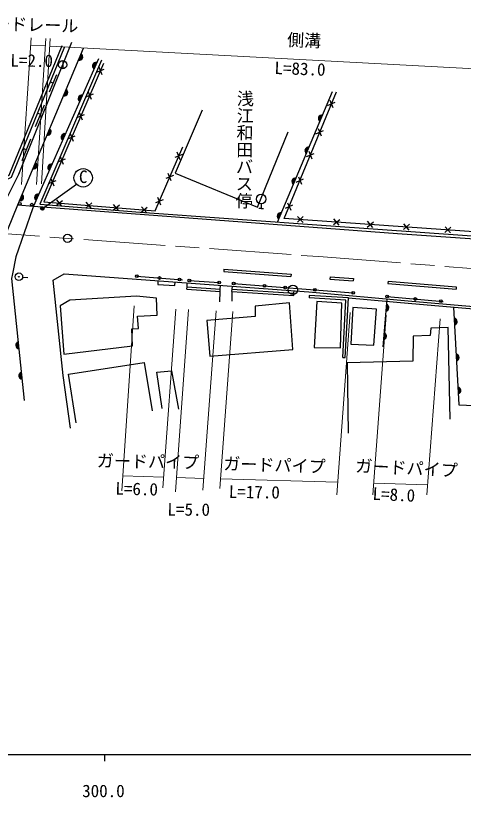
# Model space of a CAD drawing. Units: millimetres at full size, sheet at 1:1000; details may follow other scales. Extents: x 40000 to 680000, y 20000 to 380000.
# Drawn here: x 354967 to 420640, y 198715 to 313373 of the extents above; entities that cross this region are included whole.
import ezdxf
from ezdxf.enums import TextEntityAlignment as Align

# ---------------------------------------------------------------- set-up
doc = ezdxf.new("R2010")
doc.units = ezdxf.units.MM
doc.header["$LTSCALE"] = 1000
doc.linetypes.add('CHAIN', pattern=[18.5, 12, -1.5, 3.5, -1.5])
for name, color, linetype, lineweight in [('M-BGD', 7, 'Continuous', 25), ('M-BGD-EXST', 7, 'Continuous', 25), ('M-BMK', 2, 'CHAIN', 13), ('M-BMK-SRVR', 3, 'Continuous', 25), ('M-STR-HTXT', 7, 'Continuous', 13), ('M-STR-STR1', 1, 'Continuous', 25), ('M-TTL-BAND', 7, 'Continuous', 25)]:
    doc.layers.add(name, color=color, linetype=linetype, lineweight=lineweight)
doc.layers.add('M-BMK-HTXT', color=7, linetype='Continuous')
doc.styles.add('@ＭＳ ゴシック', font='')
doc.styles.add('ＭＳ ゴシック', font='')
doc.styles.get('@ＭＳ ゴシック').set_extended_font_data('@MS Gothic')
doc.styles.get('ＭＳ ゴシック').set_extended_font_data('MS Gothic')

msp = doc.modelspace()

# ---------------------------------------------------------------- hatches: boundary and pattern name
at = {"layer": 'M-BGD'}
for points in [[(364194, 306834, 0.82183), (364578, 307748)], [(366859, 306498, 0.82183), (366460, 305591)], [(362005, 301627, 0.82183), (362389, 302541)], [(364747, 301697, 0.82183), (364348, 300790)], [(399982, 298758, 0.82183), (399597, 297845)], [(359573, 295842, 0.82183), (359957, 296755)], [(362265, 296054, 0.82183), (361866, 295147)], [(398001, 294059, 0.82183), (397616, 293146)], [(357503, 290916, 0.82183), (357887, 291830)], [(360304, 291594, 0.82183), (359905, 290687)], [(396097, 289545, 0.82183), (395713, 288632)], [(355535, 286237, 0.82183), (355919, 287150)], [(358360, 287173, 0.82183), (357961, 286266)], [(393943, 284435, 0.82183), (393558, 283522)], [(409265, 270044, 0.82183), (409346, 271031)], [(419354, 268007, 0.82183), (419301, 268996)], [(408920, 265843, 0.82183), (409001, 266830)], [(355334, 265505, 0.82183), (355435, 264520)], [(419637, 262725, 0.82183), (419584, 263714)], [(355790, 261050, 0.82183), (355891, 260064)], [(419895, 257905, 0.82183), (419842, 258894)]]:
    msp.add_hatch(color=256, dxfattribs=at).paths.add_polyline_path(points)
h = msp.add_hatch(color=256, dxfattribs=at)
edge = h.paths.add_edge_path()
edge.add_ellipse((355447, 275081), major_axis=(-30.7, 39.4), ratio=1, start_angle=-133.54548, end_angle=46.45452)
at = {"layer": 'M-BGD-EXST'}
msp.add_hatch(color=256, dxfattribs=at).paths.add_polyline_path([(359135, 285088, 1), (358635, 285088, 0.41421), (358885, 284838, 0.41421)])

# ---------------------------------------------------------------- linework, layer by layer
at = {"layer": 'M-BGD'}
for p, q in [((355274, 285615), (364936, 308598)), ((367103, 307055), (357596, 285437)), ((361868, 306770), (361868, 305570)), ((366825, 305092), (367936, 305534)), ((367161, 305859), (367600, 304754)), ((359914, 302176), (361024, 304736)), ((360469, 303456), (360068, 303620)), ((365254, 301444), (366365, 301886)), ((365590, 302212), (366030, 301107)), ((393377, 283094), (401462, 302268)), ((400730, 300214), (401834, 300674)), ((401053, 300987), (401512, 299890)), ((357883, 297105), (359214, 300301)), ((358620, 298874), (358197, 299047)), ((363957, 298432), (365068, 298874)), ((364293, 299200), (364733, 298095)), ((362943, 296065), (363383, 294960)), ((399017, 296044), (400121, 296505)), ((399340, 296817), (399798, 295720)), ((355941, 292133), (357198, 295281)), ((362607, 295297), (363718, 295739)), ((356570, 293707), (356091, 293903)), ((361164, 291945), (362275, 292387)), ((361500, 292713), (361939, 291608)), ((379450, 293003), (378339, 292559)), ((379115, 292234), (378673, 293339)), ((397642, 292699), (398746, 293160)), ((397965, 293472), (398424, 292375)), ((377787, 289137), (377345, 290241)), ((359779, 288729), (360890, 289172)), ((360115, 289497), (360555, 288392)), ((378121, 289905), (377011, 289461)), ((396110, 288970), (397214, 289431)), ((396433, 289743), (396891, 288646)), ((376268, 285595), (375827, 286699)), ((360926, 285506), (361831, 286277)), ((361761, 285434), (360986, 286345)), ((365242, 285158), (366148, 285928)), ((366077, 285085), (365302, 285996)), ((369279, 284831), (370185, 285602)), ((370114, 284759), (369339, 285670)), ((376603, 286363), (375492, 285919)), ((390984, 285774), (390984, 285074)), ((394542, 285153), (395646, 285614)), ((394865, 285927), (395323, 284829)), ((373354, 284502), (374260, 285273)), ((374189, 284430), (373414, 285341)), ((390984, 285074), (390634, 285074)), ((390984, 285074), (391334, 285074)), ((397142, 283054), (396296, 283900)), ((396304, 283059), (397145, 283900)), ((401602, 282715), (402500, 283495)), ((402438, 282652), (401654, 283555)), ((407381, 282304), (406596, 283207)), ((406545, 282368), (407443, 283148)), ((411858, 281995), (412756, 282774)), ((412694, 281931), (411909, 282834)), ((417902, 281570), (418799, 282350)), ((418737, 281506), (417953, 282409)), ((385529, 276175), (385503, 275826)), ((385503, 275826), (395355, 275105)), ((385529, 276175), (395381, 275454)), ((395381, 275454), (395355, 275105)), ((355994, 275027), (356741, 274953)), ((372731, 275154), (379431, 274631)), ((380443, 274526), (384823, 274230)), ((386946, 274093), (404481, 272717)), ((401081, 275053), (401057, 274704)), ((401057, 274704), (404478, 274472)), ((401081, 275053), (404502, 274821)), ((404502, 274821), (404478, 274472)), ((409597, 274429), (409568, 274081)), ((409568, 274081), (419576, 273250)), ((409597, 274429), (419605, 273599)), ((380081, 273255), (384945, 272900)), ((380106, 273604), (384970, 273249)), ((384931, 271413), (384945, 272900)), ((384945, 272900), (384970, 273249)), ((384970, 273249), (385012, 273815)), ((386700, 272888), (386695, 271480)), ((386700, 272888), (386723, 273237)), ((386700, 272888), (395762, 272309)), ((386723, 273237), (386756, 273687)), ((386723, 273237), (395785, 272659)), ((419605, 273599), (419576, 273250)), ((398018, 272308), (397998, 271958)), ((409411, 271828), (408834, 264806)), ((409482, 272170), (417697, 271445)), ((402961, 263244), (403310, 263225))]:
    msp.add_line(p, q, dxfattribs=at)
for points in [[(298735, 295887), (300502, 294856), (298211, 289934), (353109, 285403), (355449, 290122), (363195, 309486)], [(299299, 292272), (305963, 291831), (329538, 289964), (351527, 288364), (354356, 289663), (362206, 308844)], [(299503, 292709), (305996, 292280), (329572, 290412), (351444, 288821), (354006, 289998), (361790, 309014)], [(367581, 306820), (358527, 285737), (373212, 284550), (400504, 282579), (435654, 280096), (438443, 279990), (441104, 284749), (444350, 297053), (446071, 303710)], [(367835, 306373), (359094, 286072), (375453, 284751), (379469, 294117)], [(357596, 285437), (410957, 281417), (438580, 279516), (440866, 283540), (441449, 284717), (446297, 303470)], [(441378, 286902), (440748, 284896), (438231, 280559), (394376, 283641), (402009, 302216)], [(382331, 299503), (378379, 290287), (390455, 285284), (394934, 296343)], [(354514, 275524), (354379, 274826), (356213, 256927)], [(363005, 252855), (361937, 260606), (360477, 274591), (362068, 275503), (397987, 272861), (413090, 271495), (434022, 269675), (437245, 269428), (439385, 268245), (440016, 256771)], [(375840, 274490), (375809, 273951), (378306, 273767), (378346, 274306)], [(380081, 273255), (380106, 273604), (380148, 274173)], [(395762, 272309), (395785, 272659), (395811, 273021)], [(402961, 263244), (403404, 271657), (397998, 271958)], [(403310, 263225), (403772, 271987), (398018, 272308)], [(403772, 271987), (413059, 271147), (433993, 269326), (437142, 269085), (439046, 268032), (439667, 256752)], [(419214, 270611), (419982, 256280), (438105, 255492), (439337, 256118), (439667, 256752), (440016, 256771)], [(418708, 254163), (418390, 267641), (415870, 267554), (415754, 266454), (413262, 266338), (413232, 262685), (403585, 262454), (403728, 252133)], [(363829, 253663), (362734, 260769), (373823, 262478), (375015, 255410)], [(376481, 255738), (375655, 261097), (377826, 261289), (378845, 255642)]]:
    msp.add_lwpolyline(points, dxfattribs=at)
for points in [[(372844, 269291), (375720, 269443), (375611, 271947), (372691, 272209), (362929, 271643), (361512, 270815), (362035, 263738), (372125, 264935), (372016, 267418), (372975, 267505)], [(390109, 269251), (383026, 268636), (383436, 263430), (395611, 264425), (395114, 271239), (390109, 270742)], [(399132, 271452), (398758, 264714), (402615, 264640), (402794, 271213)], [(404424, 270585), (404140, 265207), (407488, 265028), (407892, 270332)]]:
    msp.add_lwpolyline(points, close=True, dxfattribs=at)
for centre, radius in [((361868, 306170), 600), ((390984, 286474), 700), ((355568, 285787), 200), ((357350, 285652), 200), ((355447, 275081), 550), ((372731, 275154), 200), ((355447, 275081), 50), ((376081, 274893), 200), ((378997, 274665), 200), ((380443, 274526), 200), ((384823, 274230), 200), ((386946, 274093), 200), ((391477, 273737), 200), ((394488, 273501), 200), ((395634, 273150), 700), ((398871, 273157), 200), ((404481, 272717), 200), ((409482, 272170), 200), ((413590, 271807), 200), ((417354, 271475), 200)]:
    msp.add_circle(centre, radius, dxfattribs=at)
for centre, start, end in [((364296, 307329), 258.36969, 56.02788), ((366749, 306005), 77.43209, 235.09028), ((362107, 302122), 258.36969, 56.02788), ((364637, 301204), 77.43209, 235.09028), ((399880, 298264), 78.30902, 235.96721), ((359675, 296337), 258.36969, 56.02788), ((362155, 295561), 77.43209, 235.09028), ((397899, 293565), 78.30902, 235.96721), ((357604, 291411), 258.36969, 56.02788), ((360194, 291101), 77.43209, 235.09028), ((395995, 289050), 78.30902, 235.96721), ((355637, 286731), 258.36969, 56.02788), ((358250, 286680), 77.43209, 235.09028), ((393841, 283941), 78.30902, 235.96721), ((409208, 270545), 276.47542, 74.13361), ((419230, 268496), 284.23836, 81.89655), ((408863, 266345), 276.47542, 74.13361), ((355482, 265022), 107.02098, 264.67917), ((419513, 263214), 284.23836, 81.89655), ((355938, 260567), 107.02098, 264.67917), ((419771, 258394), 284.23836, 81.89655)]:
    msp.add_arc(centre, 505, start, end, dxfattribs=at)
at = {"layer": 'M-BGD-EXST'}
msp.add_line((358885, 285088), (363904, 288643), dxfattribs=at)
for centre, radius in [((364871, 289585), 1350), ((358885, 285088), 250)]:
    msp.add_circle(centre, radius, dxfattribs=at)
at = {"layer": 'M-BMK'}
msp.add_lwpolyline([(251843, 290233), (258255, 289215), (268875, 287816), (274696, 287147), (282333, 286501), (301011, 285186), (321321, 283781), (346505, 281883), (399457, 278026), (421773, 276297), (456090, 273681), (499272, 270415), (540554, 267461), (561510, 265912)], dxfattribs=at)
at = {"layer": 'M-BMK-SRVR'}
msp.add_circle((362586, 280712), 600, dxfattribs=at)
at = {"layer": 'M-STR-HTXT'}
for p, q in [((357246, 310129), (355834, 288627)), ((358006, 288615), (359384, 310017)), ((360053, 310002), (358743, 288688)), ((357175, 309058), (359315, 308943)), ((359985, 308907), (441806, 304512)), ((370533, 243667), (372367, 270808)), ((378465, 270301), (376566, 244120)), ((378399, 243533), (380332, 270264)), ((384399, 270053), (382440, 243793)), ((384919, 244025), (386825, 269956)), ((402069, 243104), (404016, 269835)), ((407344, 243077), (409299, 269439)), ((415273, 243103), (417234, 268914)), ((370681, 245855), (376679, 245680)), ((378550, 245625), (382568, 245507)), ((385022, 245436), (402202, 244933)), ((407470, 244779), (415383, 244548))]:
    msp.add_line(p, q, dxfattribs=at)
at = {"layer": 'M-STR-STR1'}
msp.add_line((355273, 285612), (357596, 285437), dxfattribs=at)
for points in [[(351551, 275757), (352328, 278411), (355273, 285612)], [(357596, 285437), (357427, 285052), (354994, 277999), (354514, 275524)]]:
    msp.add_lwpolyline(points, dxfattribs=at)
at = {"layer": 'M-TTL-BAND'}
for p, q in [((40000, 205000), (579000, 205000)), ((368000, 205000), (368000, 204000))]:
    msp.add_line(p, q, dxfattribs=at)

# ---------------------------------------------------------------- texts
at = {"layer": 'M-BGD-EXST', "style": 'ＭＳ ゴシック'}
msp.add_text('C', height=1833, rotation=358.508, dxfattribs=at).set_placement((364216, 288292), align=Align.BOTTOM_LEFT)
at = {"layer": 'M-BMK-HTXT', "style": '@ＭＳ ゴシック'}
msp.add_text('浅江和田バス停', height=1833, rotation=269.295, dxfattribs=at).set_placement((387188, 302495), align=Align.BOTTOM_LEFT)
at = {"layer": 'M-STR-HTXT', "style": 'ＭＳ ゴシック'}
for s, rotation, p in [('ガードレール', 358.269, (349135, 310829)), ('側溝', 357.783, (394731, 308383)), ('L=2.0', 359.184, (354187, 305364)), ('L=83.0', 357.892, (392891, 304263)), ('ガードパイプ', 358.951, (366859, 246648)), ('ガードパイプ', 358.21, (385389, 246229)), ('ガードパイプ', 357.211, (404745, 245916)), ('L=6.0', 358.62, (369573, 242573)), ('L=17.0', 359.129, (386222, 242096)), ('L=8.0', 357.316, (407267, 241807)), ('L=5.0', 359.502, (377228, 239503))]:
    msp.add_text(s, height=1833, rotation=rotation, dxfattribs=at).set_placement(p, align=Align.BOTTOM_LEFT)
at = {"layer": 'M-TTL-BAND', "style": 'ＭＳ ゴシック'}
msp.add_text('300.0', height=1833, dxfattribs=at).set_placement((367844, 198195), align=Align.BOTTOM_CENTER)

doc.saveas('drawing.dxf')
